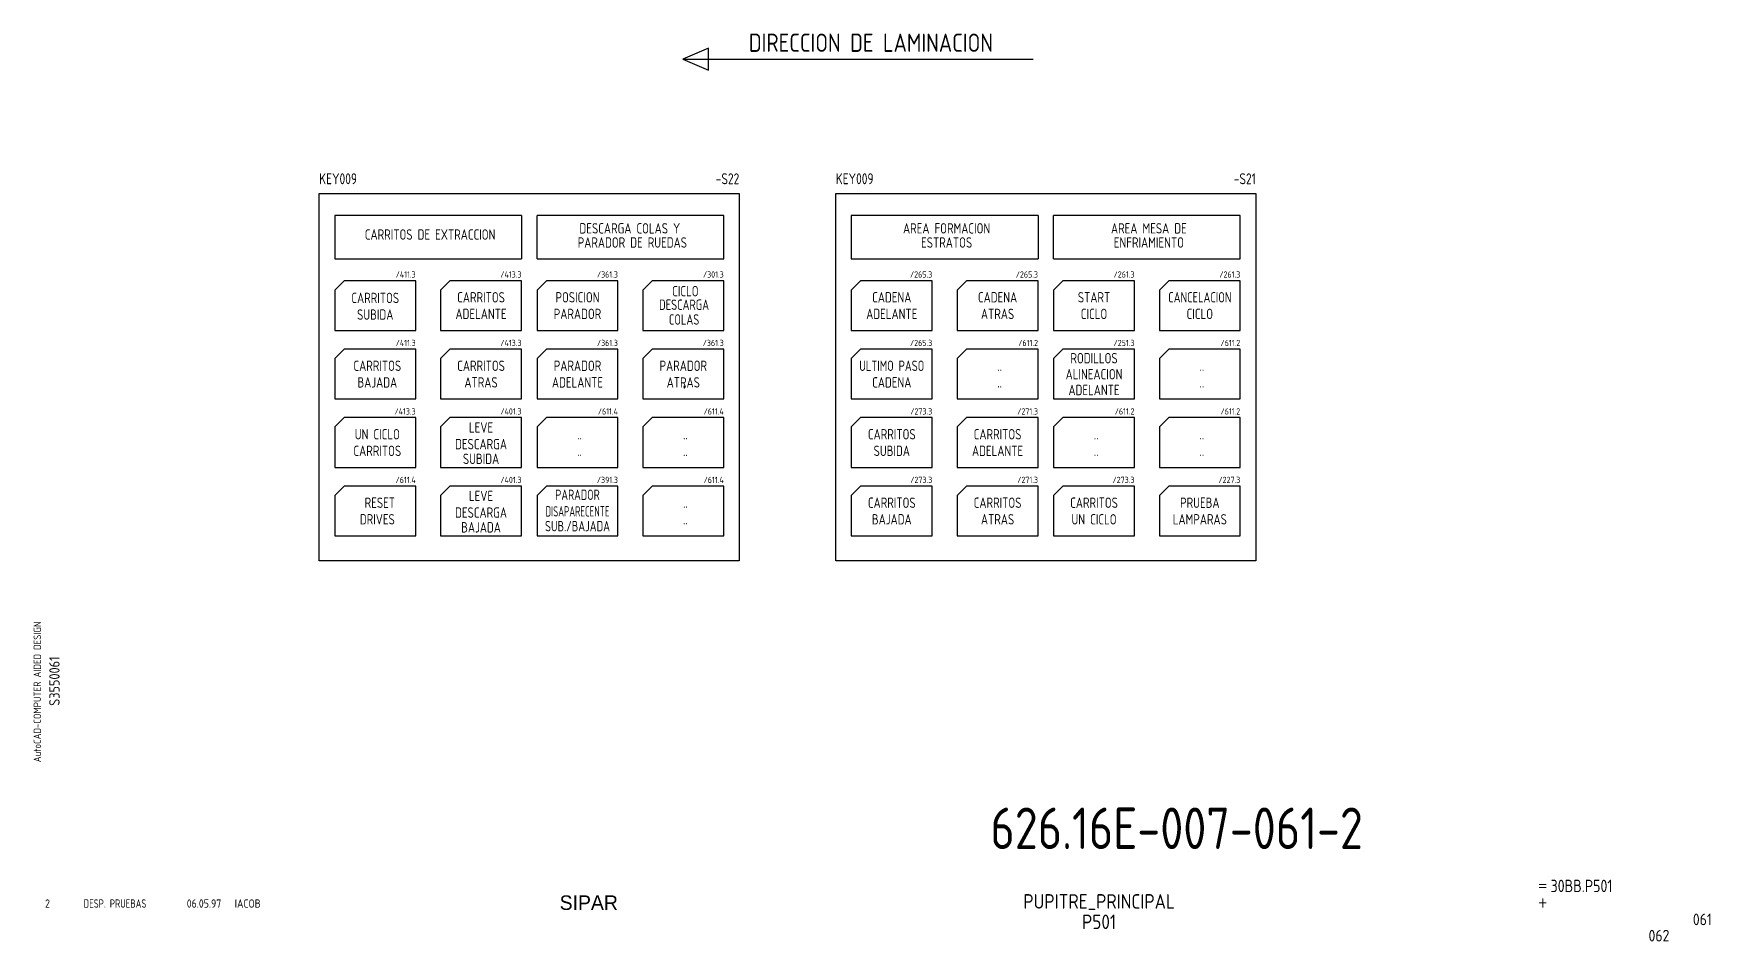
# Model space of a CAD drawing. Extents: x 10 to 414, y 6 to 224.
import ezdxf
from ezdxf.enums import TextEntityAlignment as Align

# ---------------------------------------------------------------- set-up
doc = ezdxf.new("R2010")
doc.units = 0
doc.header["$LTSCALE"] = 5
doc.header["$MEASUREMENT"] = 0
doc.layers.get('0').update_dxf_attribs({"linetype": 'CONTINUOUS'})
doc.layers.add('3', color=3, linetype='CONTINUOUS')
doc.layers.add('CART', color=7, linetype='CONTINUOUS')
doc.styles.add('DIN', font='DIN.SHX', dxfattribs={"width": 0.85})
doc.styles.add('N', font='ROMANS', dxfattribs={"width": 0.85, "height": 3})
doc.styles.add('X', font='UNIV.SHX', dxfattribs={"height": 3.5})

# ---------------------------------------------------------------- blocks, each defined once
blk = doc.blocks.new('REV2')
at = {"color": 3, "style": 'DIN'}
for s, width, p in [('2', 0.9, (12.45, 13.79)), ('DESP. PRUEBAS', 0.8, (21.76, 13.79)), ('06.05.97', 0.9, (46.59, 13.79)), ('IACOB', 0.9, (58.16, 13.79))]:
    blk.add_text(s, height=2, dxfattribs=dict(at, width=width)).set_placement(p)

msp = doc.modelspace()

# ---------------------------------------------------------------- linework, layer by layer
at = {"color": 3}
for p, q in [((172.35, 220.91), (166.19, 218.27)), ((166.19, 218.27), (172.35, 215.63)), ((172.35, 215.63), (172.35, 220.91)), ((78.53, 97.38), (78.53, 185.88)), ((78.53, 185.88), (179.78, 185.88)), ((179.78, 185.88), (179.78, 97.38)), ((203.03, 185.88), (304.28, 185.88)), ((203.03, 97.38), (203.03, 185.88)), ((304.28, 185.88), (304.28, 97.38)), ((179.78, 97.38), (78.53, 97.38)), ((304.28, 97.38), (203.03, 97.38))]:
    msp.add_line(p, q, dxfattribs=at)
for p, q in [((127.28, 180.63), (82.28, 180.63)), ((82.28, 180.63), (82.28, 170.13)), ((127.28, 180.63), (127.28, 170.13)), ((176.03, 180.63), (131.03, 180.63)), ((131.03, 170.13), (131.03, 180.63)), ((176.03, 170.13), (176.03, 180.63)), ((251.78, 180.63), (206.78, 180.63)), ((206.78, 180.63), (206.78, 170.13)), ((251.78, 180.63), (251.78, 170.13)), ((300.53, 180.63), (255.53, 180.63)), ((255.53, 170.13), (255.53, 180.63)), ((300.53, 170.13), (300.53, 180.63)), ((82.28, 170.13), (127.28, 170.13)), ((131.03, 170.13), (176.03, 170.13)), ((206.78, 170.13), (251.78, 170.13)), ((255.53, 170.13), (300.53, 170.13)), ((84.53, 164.88), (82.28, 162.63)), ((82.28, 162.63), (82.28, 152.88)), ((101.78, 164.88), (84.53, 164.88)), ((101.78, 152.88), (101.78, 164.88)), ((110.03, 164.88), (107.78, 162.63)), ((107.78, 162.63), (107.78, 152.88)), ((127.28, 164.88), (110.03, 164.88)), ((127.28, 152.88), (127.28, 164.88)), ((133.28, 164.88), (131.03, 162.63)), ((131.03, 162.63), (131.03, 152.88)), ((150.53, 164.88), (133.28, 164.88)), ((150.53, 152.88), (150.53, 164.88)), ((158.78, 164.88), (156.53, 162.63)), ((156.53, 162.63), (156.53, 152.88)), ((176.03, 164.88), (158.78, 164.88)), ((176.03, 152.88), (176.03, 164.88)), ((209.03, 164.88), (206.78, 162.63)), ((206.78, 162.63), (206.78, 152.88)), ((226.28, 164.88), (209.03, 164.88)), ((226.28, 152.88), (226.28, 164.88)), ((234.53, 164.88), (232.28, 162.63)), ((232.28, 162.63), (232.28, 152.88)), ((251.78, 164.88), (234.53, 164.88)), ((251.78, 152.88), (251.78, 164.88)), ((257.78, 164.88), (255.53, 162.63)), ((255.53, 162.63), (255.53, 152.88)), ((275.03, 164.88), (257.78, 164.88)), ((275.03, 152.88), (275.03, 164.88)), ((283.28, 164.88), (281.03, 162.63)), ((281.03, 162.63), (281.03, 152.88)), ((300.53, 164.88), (283.28, 164.88)), ((300.53, 152.88), (300.53, 164.88)), ((82.28, 152.88), (101.78, 152.88)), ((107.78, 152.88), (127.28, 152.88)), ((131.03, 152.88), (150.53, 152.88)), ((156.53, 152.88), (176.03, 152.88)), ((206.78, 152.88), (226.28, 152.88)), ((232.28, 152.88), (251.78, 152.88)), ((255.53, 152.88), (275.03, 152.88)), ((281.03, 152.88), (300.53, 152.88)), ((84.53, 148.38), (82.28, 146.13)), ((82.28, 146.13), (82.28, 136.38)), ((101.78, 148.38), (84.53, 148.38)), ((101.78, 136.38), (101.78, 148.38)), ((110.03, 148.38), (107.78, 146.13)), ((107.78, 146.13), (107.78, 136.38)), ((127.28, 148.38), (110.03, 148.38)), ((127.28, 136.38), (127.28, 148.38)), ((133.28, 148.38), (131.03, 146.13)), ((131.03, 146.13), (131.03, 136.38)), ((150.53, 148.38), (133.28, 148.38)), ((150.53, 136.38), (150.53, 148.38)), ((158.78, 148.38), (156.53, 146.13)), ((156.53, 146.13), (156.53, 136.38)), ((176.03, 148.38), (158.78, 148.38)), ((176.03, 136.38), (176.03, 148.38)), ((209.03, 148.38), (206.78, 146.13)), ((206.78, 146.13), (206.78, 136.38)), ((226.28, 148.38), (209.03, 148.38)), ((226.28, 136.38), (226.28, 148.38)), ((234.53, 148.38), (232.28, 146.13)), ((232.28, 146.13), (232.28, 136.38)), ((251.78, 148.38), (234.53, 148.38)), ((251.78, 136.38), (251.78, 148.38)), ((257.78, 148.38), (255.53, 146.13)), ((255.53, 146.13), (255.53, 136.38)), ((275.03, 148.38), (257.78, 148.38)), ((275.03, 136.38), (275.03, 148.38)), ((283.28, 148.38), (281.03, 146.13)), ((281.03, 146.13), (281.03, 136.38)), ((300.53, 148.38), (283.28, 148.38)), ((300.53, 136.38), (300.53, 148.38)), ((82.28, 136.38), (101.78, 136.38)), ((107.78, 136.38), (127.28, 136.38)), ((131.03, 136.38), (150.53, 136.38)), ((156.53, 136.38), (176.03, 136.38)), ((206.78, 136.38), (226.28, 136.38)), ((232.28, 136.38), (251.78, 136.38)), ((255.53, 136.38), (275.03, 136.38)), ((281.03, 136.38), (300.53, 136.38)), ((84.53, 131.88), (82.28, 129.63)), ((82.28, 129.63), (82.28, 119.88)), ((101.78, 131.88), (84.53, 131.88)), ((101.78, 119.88), (101.78, 131.88)), ((110.03, 131.88), (107.78, 129.63)), ((107.78, 129.63), (107.78, 119.88)), ((107.78, 129.63), (107.78, 119.88)), ((127.28, 131.88), (110.03, 131.88)), ((127.28, 119.88), (127.28, 131.88)), ((133.28, 131.88), (131.03, 129.63)), ((131.03, 129.63), (131.03, 119.88)), ((150.53, 131.88), (133.28, 131.88)), ((150.53, 119.88), (150.53, 131.88)), ((158.78, 131.88), (156.53, 129.63)), ((156.53, 129.63), (156.53, 119.88)), ((176.03, 131.88), (158.78, 131.88)), ((176.03, 119.88), (176.03, 131.88)), ((209.03, 131.88), (206.78, 129.63)), ((206.78, 129.63), (206.78, 119.88)), ((226.28, 131.88), (209.03, 131.88)), ((226.28, 119.88), (226.28, 131.88)), ((234.53, 131.88), (232.28, 129.63)), ((232.28, 129.63), (232.28, 119.88)), ((232.28, 129.63), (232.28, 119.88)), ((251.78, 131.88), (234.53, 131.88)), ((251.78, 119.88), (251.78, 131.88)), ((257.78, 131.88), (255.53, 129.63)), ((255.53, 129.63), (255.53, 119.88)), ((275.03, 131.88), (257.78, 131.88)), ((275.03, 119.88), (275.03, 131.88)), ((283.28, 131.88), (281.03, 129.63)), ((281.03, 129.63), (281.03, 119.88)), ((300.53, 131.88), (283.28, 131.88)), ((300.53, 119.88), (300.53, 131.88)), ((82.28, 119.88), (101.78, 119.88)), ((107.78, 119.88), (127.28, 119.88)), ((131.03, 119.88), (150.53, 119.88)), ((156.53, 119.88), (176.03, 119.88)), ((206.78, 119.88), (226.28, 119.88)), ((232.28, 119.88), (251.78, 119.88)), ((255.53, 119.88), (275.03, 119.88)), ((281.03, 119.88), (300.53, 119.88)), ((84.53, 115.38), (82.28, 113.13)), ((101.78, 115.38), (84.53, 115.38)), ((101.78, 103.38), (101.78, 115.38)), ((110.03, 115.38), (107.78, 113.13)), ((127.28, 115.38), (110.03, 115.38)), ((127.28, 103.38), (127.28, 115.38)), ((133.28, 115.38), (131.03, 113.13)), ((150.53, 115.38), (133.28, 115.38)), ((150.53, 103.38), (150.53, 115.38)), ((158.78, 115.38), (156.53, 113.13)), ((176.03, 115.38), (158.78, 115.38)), ((176.03, 103.38), (176.03, 115.38)), ((209.03, 115.38), (206.78, 113.13)), ((226.28, 115.38), (209.03, 115.38)), ((226.28, 103.38), (226.28, 115.38)), ((234.53, 115.38), (232.28, 113.13)), ((251.78, 115.38), (234.53, 115.38)), ((251.78, 103.38), (251.78, 115.38)), ((257.78, 115.38), (255.53, 113.13)), ((275.03, 115.38), (257.78, 115.38)), ((275.03, 103.38), (275.03, 115.38)), ((283.28, 115.38), (281.03, 113.13)), ((300.53, 115.38), (283.28, 115.38)), ((300.53, 103.38), (300.53, 115.38)), ((82.28, 113.13), (82.28, 103.38)), ((107.78, 113.13), (107.78, 103.38)), ((131.03, 113.13), (131.03, 103.38)), ((156.53, 113.13), (156.53, 103.38)), ((206.78, 113.13), (206.78, 103.38)), ((232.28, 113.13), (232.28, 103.38)), ((255.53, 113.13), (255.53, 103.38)), ((281.03, 113.13), (281.03, 103.38)), ((82.28, 103.38), (101.78, 103.38)), ((107.78, 103.38), (127.28, 103.38)), ((131.03, 103.38), (150.53, 103.38)), ((156.53, 103.38), (176.03, 103.38)), ((206.78, 103.38), (226.28, 103.38)), ((232.28, 103.38), (251.78, 103.38)), ((255.53, 103.38), (275.03, 103.38)), ((281.03, 103.38), (300.53, 103.38))]:
    msp.add_line(p, q)
at = {"layer": '3'}
msp.add_line((166.19, 218.27), (250.64, 218.27), dxfattribs=at)

# ---------------------------------------------------------------- block references
at = {"linetype": 'Continuous'}
msp.add_blockref('REV2', (0, 0), dxfattribs=at)

# ---------------------------------------------------------------- texts
at = {"color": 4, "style": 'DIN', "width": 0.85}
msp.add_text('DIRECCION DE LAMINACION', height=4.4, dxfattribs=at).set_placement((211.51, 220.03), align=Align.CENTER)
at = {"color": 3, "style": 'DIN', "width": 0.8}
for p in [(78.53, 188.13), (203.03, 188.13)]:
    msp.add_text('KEY009', height=2.625, dxfattribs=at).set_placement(p)
for s, p in [('-S22', (179.78, 188.13)), ('-S21', (304.28, 188.13))]:
    msp.add_text(s, height=2.625, dxfattribs=at).set_placement(p, align=Align.RIGHT)
at = {"style": 'DIN'}
for s, width, p in [('DESCARGA COLAS Y ', 0.8, (154, 176.25)), ('AREA FORMACION', 0.8, (229.75, 176.25)), ('AREA MESA DE', 0.8, (278.5, 176.25)), ('CARRITOS DE EXTRACCION', 0.8, (105.25, 174.76)), ('PARADOR DE RUEDAS', 0.8, (154, 172.84)), ('ESTRATOS', 0.8, (229.75, 172.84)), ('ENFRIAMIENTO', 0.8, (278.5, 172.84)), ('CARRITOS', 0.8, (92.03, 159.48)), ('CARRITOS', 0.8, (117.53, 159.63)), ('POSICION', 0.8, (140.78, 159.63)), ('CICLO', 0.8, (166.78, 161.11)), ('CADENA', 0.8, (216.53, 159.63)), ('CADENA', 0.8, (242.03, 159.63)), ('START', 0.8, (265.28, 159.63)), ('CANCELACION', 0.77, (290.78, 159.63)), ('SUBIDA', 0.8, (92.03, 155.47)), ('ADELANTE', 0.8, (117.53, 155.63)), ('PARADOR', 0.8, (140.78, 155.63)), ('DESCARGA', 0.77, (166.47, 157.85)), ('ADELANTE', 0.8, (216.53, 155.63)), ('ATRAS', 0.8, (242.03, 155.63)), ('CICLO', 0.8, (265.28, 155.63)), ('CICLO', 0.8, (290.78, 155.63)), ('COLAS', 0.77, (166.47, 154.29)), ('CARRITOS', 0.8, (92.53, 143.13)), ('CARRITOS', 0.8, (117.53, 143.13)), ('PARADOR', 0.8, (140.78, 143.13)), ('PARADOR', 0.8, (166.28, 143.13)), ('ULTIMO PASO', 0.77, (216.53, 143.13)), ('RODILLOS', 0.8, (265.28, 144.96)), ('BAJADA', 0.8, (92.53, 139.13)), ('ATRAS', 0.8, (117.53, 139.13)), ('ADELANTE', 0.8, (140.78, 139.13)), ('ATRAS', 0.8, (166.28, 139.13)), ('CADENA', 0.8, (216.53, 139.13)), ('..', 0.8, (242.53, 143.13)), ('ALINEACION', 0.8, (265.28, 141.09)), ('..', 0.8, (291.28, 143.13)), ('..', 0.8, (242.53, 139.13)), ('ADELANTE', 0.8, (265.28, 137.29)), ('..', 0.8, (291.28, 139.13)), ('LEVE', 0.8, (117.53, 128.26)), ('UN CICLO', 0.8, (92.53, 126.63)), ('DESCARGA', 0.8, (117.53, 124.25)), ('..', 0.8, (141.28, 126.63)), ('..', 0.8, (166.78, 126.63)), ('CARRITOS', 0.8, (216.53, 126.63)), ('CARRITOS', 0.8, (242.03, 126.63)), ('..', 0.8, (265.78, 126.63)), ('..', 0.8, (291.28, 126.63)), ('CARRITOS', 0.8, (92.53, 122.63)), ('SUBIDA', 0.8, (117.53, 120.7)), ('..', 0.8, (141.28, 122.63)), ('..', 0.8, (166.78, 122.63)), ('SUBIDA', 0.8, (216.53, 122.63)), ('ADELANTE', 0.8, (242.03, 122.63)), ('..', 0.8, (265.78, 122.63)), ('..', 0.8, (291.28, 122.63)), ('LEVE', 0.8, (117.53, 111.76)), ('PARADOR', 0.75, (140.78, 112.05)), ('  RESET ', 0.8, (92.53, 110.13)), ('DESCARGA', 0.8, (117.53, 107.75)), ('DISAPARECENTE', 0.65, (140.78, 108.05)), ('..', 0.8, (166.78, 110.13)), ('CARRITOS', 0.8, (216.53, 110.13)), ('CARRITOS', 0.8, (242.03, 110.13)), ('CARRITOS', 0.8, (265.28, 110.13)), ('PRUEBA', 0.8, (290.78, 110.13)), ('DRIVES', 0.8, (92.53, 106.13)), ('BAJADA', 0.8, (117.53, 104.2)), ('SUB./BAJADA', 0.77, (140.78, 104.49)), ('..', 0.8, (166.78, 106.13)), ('BAJADA', 0.8, (216.53, 106.13)), ('ATRAS', 0.8, (242.03, 106.13)), ('UN CICLO', 0.8, (265.28, 106.13)), ('LAMPARAS', 0.8, (290.78, 106.13))]:
    msp.add_text(s, height=2.5, dxfattribs=dict(at, width=width)).set_placement(p, align=Align.CENTER)
at = {"style": 'DIN', "width": 0.8}
for s, p in [('/411.3', (101.78, 165.63)), ('/413.3', (127.28, 165.63)), ('/361.3', (150.53, 165.63)), ('/301.3', (176.03, 165.63)), ('/265.3', (226.28, 165.63)), ('/265.3', (251.78, 165.63)), ('/261.3', (275.03, 165.63)), ('/261.3', (300.53, 165.63)), ('/411.3', (101.78, 149.13)), ('/413.3', (127.28, 149.13)), ('/361.3', (150.53, 149.13)), ('/361.3', (176.03, 149.13)), ('/265.3', (226.28, 149.13)), ('/611.2', (251.78, 149.13)), ('/251.3', (275.03, 149.13)), ('/611.2', (300.53, 149.13)), ('/413.3', (101.78, 132.63)), ('/401.3', (127.28, 132.63)), ('/611.4', (150.53, 132.63)), ('/611.4', (176.03, 132.63)), ('/273.3', (226.28, 132.63)), ('/271.3', (251.78, 132.63)), ('/611.2', (275.03, 132.63)), ('/611.2', (300.53, 132.63)), ('/611.4', (101.78, 116.13)), ('/401.3', (127.28, 116.13)), ('/391.3', (150.53, 116.13)), ('/611.4', (176.03, 116.13)), ('/273.3', (226.28, 116.13)), ('/271.3', (251.78, 116.13)), ('/273.3', (275.03, 116.13)), ('/227.3', (300.53, 116.13))]:
    msp.add_text(s, height=1.5, dxfattribs=at).set_placement(p, align=Align.RIGHT)
at = {"color": 6, "style": 'DIN', "width": 0.8}
msp.add_text('.', height=5.25, dxfattribs=at).set_placement((166.53, 138.88), align=Align.CENTER)
at = {"color": 2, "insert": (240.3, 37.92), "char_height": 10, "width": 111.0411, "attachment_point": 1, "style": 'DIN'}
msp.add_mtext('626.16E-007-061-2', dxfattribs=at)
at = {"layer": 'CART', "color": 1, "style": 'DIN', "width": 0.9}
msp.add_text('AutoCAD-COMPUTER AIDED DESIGN', height=1.8, rotation=90, dxfattribs=at).set_placement((11.47, 48.84))
at = {"layer": 'CART', "color": 3, "style": 'N', "width": 0.85}
for s, p in [('=', (372.24, 17.91)), ('+', (372.24, 13.87))]:
    msp.add_text(s, height=2.5, dxfattribs=at).set_placement(p)
at = {"layer": 'CART', "color": 3, "style": 'DIN', "width": 0.9, "flags": 1}
msp.add_attdef('S3550061', text='', height=2.5, rotation=90, dxfattribs=at).set_placement((15.95, 68.38), align=Align.CENTER)
at = {"layer": 'CART', "color": 3, "style": 'DIN', "width": 0.85}
msp.add_attdef('30BB.P501', text='', height=3, dxfattribs=at).set_placement((375.33, 16.63), align=Align.BOTTOM_LEFT)
at = {"layer": 'CART', "color": 6, "style": 'X', "flags": 1}
msp.add_attdef('SIPAR', text='', height=3.5, dxfattribs=at).set_placement((143.5, 15), align=Align.MIDDLE)
at = {"layer": 'CART', "color": 2, "style": 'DIN', "width": 0.9, "flags": 1}
for tag, p in [('PUPITRE_PRINCIPAL', (266.5, 15.14)), ('P501', (266.5, 10.38))]:
    msp.add_attdef(tag, text='', height=3.5, dxfattribs=at).set_placement(p, align=Align.MIDDLE)
msp.add_attdef('061', text='', height=2.8, dxfattribs=at).set_placement((414.2, 9.56), align=Align.RIGHT)
at = {"layer": 'CART', "color": 7, "style": 'DIN', "width": 0.9, "flags": 1}
msp.add_attdef('062', (398.93, 5.65), '', height=2.8, dxfattribs=at)

doc.saveas('drawing.dxf')
